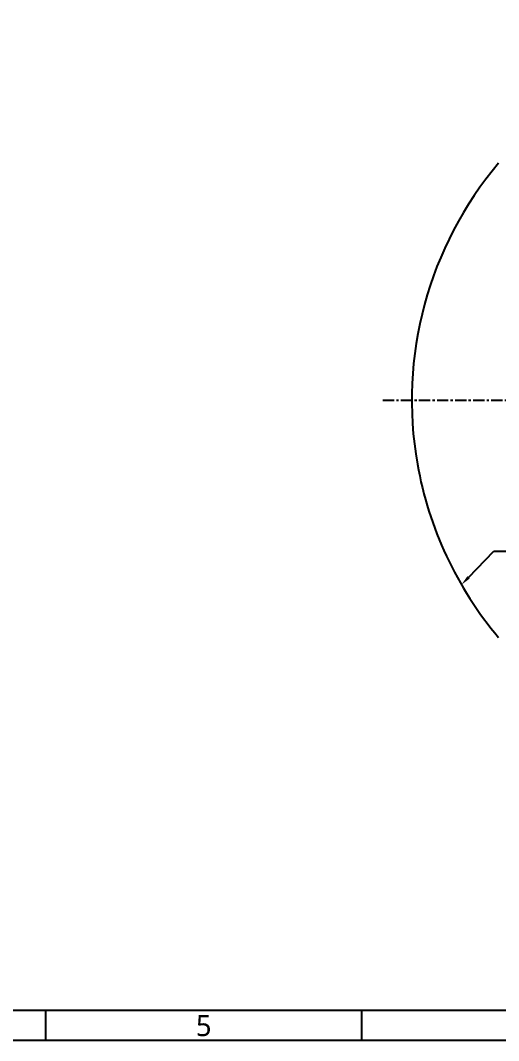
# Model space of a CAD drawing. Header units: millimetres. Extents: x 5828 to 6704, y 123 to 421.
# Drawn here: x 6489.5 to 6568.9, y 123.6 to 292.9 of the extents above; entities that cross this region are included whole.
import ezdxf
from ezdxf import colors
from ezdxf.entities.mleader import LeaderData, LeaderLine
from ezdxf.enums import TextEntityAlignment as Align
from ezdxf.math import Vec2, Vec3

# ---------------------------------------------------------------- set-up
doc = ezdxf.new("R2010")
doc.units = ezdxf.units.MM
doc.linetypes.add('BANKLINE1', pattern=[5.5, 4, -1.5])
doc.linetypes.add('CENTER', pattern=[0.6, 0.375, -0.075, 0.075, -0.075])
for name, color, linetype in [('00_COMPONENTS', 7, 'BANKLINE1'), ('外形图', 7, 'Continuous'), ('多重引线', 7, 'Continuous'), ('模板', 7, 'Continuous')]:
    doc.layers.add(name, color=color, linetype=linetype)
doc.styles.add('微软雅黑', font='msyh.ttc', dxfattribs={"height": 2.1})

# ---------------------------------------------------------------- blocks, each defined once
blk = doc.blocks.new('图纸页')
at = {"layer": '模板', "color": 2}
for p, q in [((6493.66, 123.62), (6493.66, 128.62)), ((6546.16, 123.62), (6546.16, 128.62))]:
    blk.add_line(p, q, dxfattribs=at)
for points in [[(6283.66, 123.62), (6283.66, 420.62), (6703.66, 420.62), (6703.66, 123.62)], [(6308.66, 128.62), (6308.66, 415.62), (6698.66, 415.62), (6698.66, 128.62)]]:
    blk.add_lwpolyline(points, close=True, dxfattribs=at)
at = {"layer": '模板', "color": 2, "style": '微软雅黑'}
blk.add_text('5', height=3.5, dxfattribs=at).set_placement((6519.91, 126.12), align=Align.MIDDLE_CENTER)
for tag, height, p in [('编号', 4, (6669.32, 150.51)), ('当前页', 1.67, (6668.11, 141.19)), ('总页数', 1.67, (6673.32, 141.19)), ('比例', 1.67, (6628.66, 133.62))]:
    blk.add_attdef(tag, text='', height=height, dxfattribs=at).set_placement(p, align=Align.MIDDLE)

msp = doc.modelspace()

# ---------------------------------------------------------------- linework, layer by layer
at = {"layer": '00_COMPONENTS', "linetype": 'ByBlock', "ltscale": 20}
for start, end in [(139.740919, 190), (190, 220.259081)]:
    msp.add_arc((6615.38, 229.8829), 60.8953, start, end, dxfattribs=at)
at = {"layer": '外形图', "linetype": 'CENTER', "ltscale": 5}
msp.add_line((6549.6738, 229.8829), (6676.2752, 229.8829), dxfattribs=at)

# ---------------------------------------------------------------- block references
at = {"layer": '多重引线'}
msp.add_blockref('图纸页', (0, 0), dxfattribs=at)

# ---------------------------------------------------------------- leaders
at = {"layer": '外形图'}
ml = msp.add_multileader_mtext('Standard', dxfattribs=at)
ml.set_content('R1218', style='微软雅黑')
ml.set_leader_properties(linetype='ByLayer')
ml.build(insert=Vec2(0, 0))
ml.multileader.update_dxf_attribs({"text_left_attachment_type": 5, "text_right_attachment_type": 5, "dogleg_length": 1.5, "arrow_head_size": 1.7})
ctx = ml.context
ctx.base_point, ctx.char_height, ctx.arrow_head_size, ctx.landing_gap_size, ctx.plane_origin = Vec3(6569.6031, 204.8342), 2.1, 1.7, 0.375, Vec3(6553.1287, 211.6385)
ctx.left_attachment, ctx.right_attachment = 5, 5
notes = []
notes.append((ctx, [(0, (1, 1, 0), (6568.1031, 204.8342), (1, 0), 1.5, [(0, [(6562.7352, 199.2764)], 0, [])])]))
ctx.mtext.insert, ctx.mtext.flow_direction = Vec3(6569.9781, 207.0141), 5
for ctx, leaders in notes:
    for number, flags, end, landing, length, lines in leaders:
        leader = LeaderData()
        leader.index, (leader.has_last_leader_line, leader.has_dogleg_vector, leader.attachment_direction) = number, flags
        leader.last_leader_point, leader.dogleg_vector, leader.dogleg_length = Vec3(end), Vec3(landing), length
        for number, points, colour, breaks in lines:
            line = LeaderLine()
            line.index, line.vertices, line.color, line.breaks = number, Vec3.list(points), colors.encode_raw_color(colour), breaks
            leader.lines.append(line)
        ctx.leaders.append(leader)

doc.saveas('drawing.dxf')
